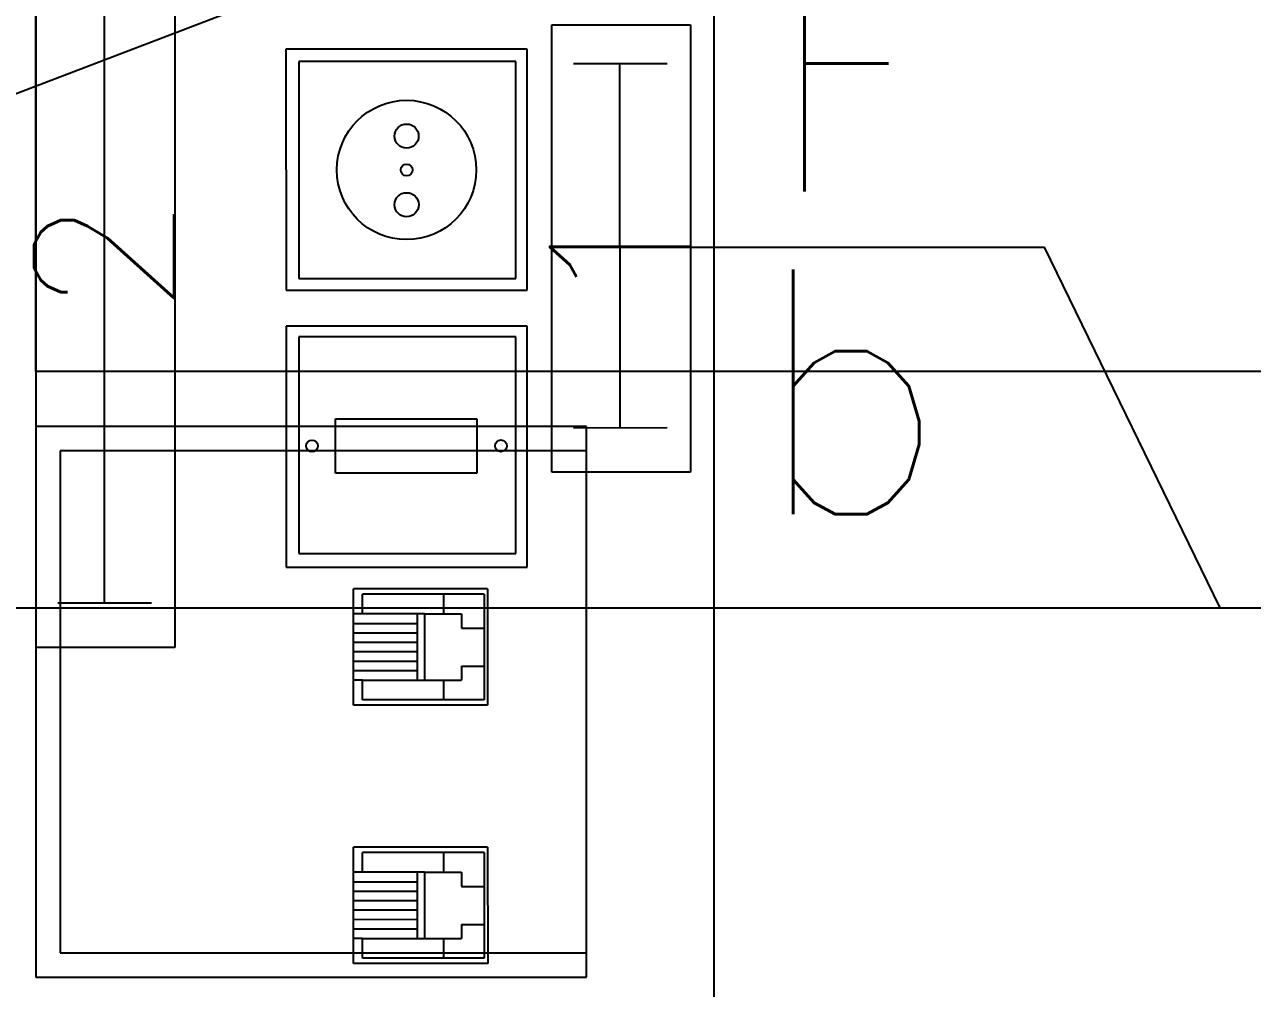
# Model space of a CAD drawing. Header units: inches. Extents: x 567429 to 582707, y 126347 to 133675.
# Drawn here: x 577617.6 to 577717.9, y 131592 to 131670.7 of the extents above; entities that cross this region are included whole.
import ezdxf
from ezdxf.enums import TextEntityAlignment as Align

# ---------------------------------------------------------------- set-up
doc = ezdxf.new("R2010")
doc.units = ezdxf.units.IN
doc.header["$MEASUREMENT"] = 0
for name, color, linetype in [('BORD', 3, 'Continuous'), ('FIRE', 3, 'Continuous'), ('FIRE WIRE', 4, 'Continuous'), ('mobl', 11, 'Continuous'), ('SOUND WIRE', 4, 'Continuous')]:
    doc.layers.add(name, color=color, linetype=linetype)
doc.styles.add('ROMANS', font='romans.shx')

# ---------------------------------------------------------------- blocks, each defined once
blk = doc.blocks.new('BOARD2')
at = {"layer": 'BORD'}
for p, q in [((50.1, -15.16), (50.1, -3.2)), ((50.1, -3.2), (127.25, -3.2)), ((53.93, -5.07), (53.93, -13.15)), ((127.25, -15.16), (50.1, -15.16)), ((57.02, -24.74), (57.02, -45.53)), ((77.81, -24.74), (57.02, -24.74)), ((77.81, -45.53), (77.81, -24.74)), ((80.91, -24.74), (80.91, -45.53)), ((101.7, -24.74), (80.91, -24.74)), ((101.7, -45.53), (101.7, -24.74)), ((58.18, -25.85), (58.18, -44.56)), ((76.89, -25.85), (58.18, -25.85)), ((76.89, -44.56), (76.89, -25.85)), ((81.92, -25.85), (81.92, -44.56)), ((100.63, -25.85), (81.92, -25.85)), ((100.63, -44.56), (100.63, -25.85)), ((22.82, -30.56), (32.85, -30.56)), ((22.82, -42.12), (22.82, -30.56)), ((24.99, -31.33), (24.99, -30.56)), ((30.7, -31.33), (30.7, -30.56)), ((32.85, -42.12), (32.85, -30.56)), ((45.1, -30.56), (55.13, -30.56)), ((45.1, -42.12), (45.1, -30.56)), ((47.27, -31.33), (47.27, -30.56)), ((52.98, -31.33), (52.98, -30.56)), ((55.13, -42.12), (55.13, -30.56)), ((23.28, -41.82), (23.28, -31.33)), ((23.28, -31.33), (24.99, -31.33)), ((24.99, -31.33), (24.99, -39.86)), ((30.7, -31.33), (32.39, -31.33)), ((30.7, -36.67), (30.7, -31.33)), ((32.39, -41.82), (32.39, -31.33)), ((45.56, -41.82), (45.56, -31.33)), ((45.56, -31.33), (47.27, -31.33)), ((47.27, -31.33), (47.27, -39.86)), ((52.98, -31.33), (54.67, -31.33)), ((52.98, -36.67), (52.98, -31.33)), ((54.67, -41.82), (54.67, -31.33)), ((24.99, -36.06), (30.7, -36.06)), ((30.7, -36.67), (24.99, -36.67)), ((30.7, -36.67), (30.7, -39.86)), ((47.27, -36.06), (52.98, -36.06)), ((52.98, -36.67), (47.27, -36.67)), ((52.98, -36.67), (52.98, -39.86)), ((24.99, -38.32), (23.28, -38.32)), ((32.39, -38.32), (30.7, -38.32)), ((47.27, -38.32), (45.56, -38.32)), ((54.67, -38.32), (52.98, -38.32)), ((26.2, -39.86), (24.99, -39.86)), ((26.2, -39.86), (26.2, -41.82)), ((30.7, -39.86), (29.47, -39.86)), ((29.47, -39.86), (29.47, -41.82)), ((48.48, -39.86), (47.27, -39.86)), ((48.48, -39.86), (48.48, -41.82)), ((52.98, -39.86), (51.75, -39.86)), ((32.85, -42.12), (22.82, -42.12)), ((32.39, -41.82), (23.28, -41.82)), ((55.13, -42.12), (45.1, -42.12)), ((54.67, -41.82), (45.56, -41.82)), ((58.18, -44.56), (76.89, -44.56)), ((81.92, -44.56), (100.63, -44.56)), ((57.02, -45.53), (77.81, -45.53)), ((80.91, -45.53), (101.7, -45.53)), ((65.21, -59.62), (65.21, -47.66)), ((65.21, -47.66), (103.79, -47.66)), ((103.79, -47.66), (103.79, -59.62)), ((69.04, -49.53), (69.04, -57.61)), ((100.46, -49.53), (100.46, -57.61)), ((103.79, -59.62), (65.21, -59.62))]:
    blk.add_line(p, q, dxfattribs=at)
at = {"layer": 'BORD', "color": 3}
for p, q in [((53.93, -9.08), (122.17, -9.08)), ((69.04, -53.54), (100.46, -53.54))]:
    blk.add_line(p, q, dxfattribs=at)
at = {"layer": 'BORD', "color": 30}
for p, q in [((65.11, -41.19), (65.11, -29.01)), ((65.11, -29.01), (69.81, -29.01)), ((69.81, -29.01), (69.81, -41.19)), ((25.8, -36.06), (25.8, -30.56)), ((26.61, -36.06), (26.61, -30.56)), ((27.42, -36.06), (27.42, -30.56)), ((28.23, -36.06), (28.23, -30.56)), ((29.04, -36.06), (29.04, -30.56)), ((29.85, -36.06), (29.85, -30.56)), ((48.08, -36.06), (48.08, -30.56)), ((48.89, -36.06), (48.89, -30.56)), ((49.7, -36.06), (49.7, -30.56)), ((50.51, -36.06), (50.51, -30.56)), ((51.32, -36.06), (51.32, -30.56)), ((52.13, -36.06), (52.13, -30.56)), ((69.81, -41.19), (65.11, -41.19))]:
    blk.add_line(p, q, dxfattribs=at)
at = {"layer": 'BORD', "ltscale": 200}
blk.add_line((51.75, -39.86), (51.75, -41.82), dxfattribs=at)
at = {"layer": 'BORD', "color": 4}
blk.add_line((163.07, -61.63), (-163.07, -61.63), dxfattribs=at)
at = {"layer": 'BORD', "color": 30}
for centre, radius in [((67.47, -26.98), 0.509), ((91.27, -35.14), 6.01), ((91.27, -35.14), 0.509), ((67.47, -43.27), 0.509)]:
    blk.add_circle(centre, radius, dxfattribs=at)
at = {"layer": 'BORD', "color": 2}
for centre in [(88.27, -35.14), (94.19, -35.14)]:
    blk.add_circle(centre, 1.04, dxfattribs=at)
at = {"layer": 'BORD', "color": 2, "style": 'ROMANS'}
for s, p in [('2', (78.67, -15.1)), ('1', (78.96, -59.56))]:
    blk.add_text(s, height=12.06, dxfattribs=at).set_placement(p)

msp = doc.modelspace()

# ---------------------------------------------------------------- linework, layer by layer
at = {"layer": 'FIRE', "color": 30}
for p in [(577667.32, 131652.52), (577715.24, 131623.06)]:
    msp.add_line(p, (577700.89, 131652.52), dxfattribs=at)
at = {"layer": 'FIRE WIRE'}
msp.add_line((577463.28, 131623.06), (577967.2, 131623.06), dxfattribs=at)
at = {"layer": 'mobl', "color": 15}
for p, q in [((577618.49, 131642.38), (577618.49, 131732.38)), ((577818.49, 131642.38), (577618.49, 131642.38)), ((577663.49, 131637.88), (577618.49, 131637.88)), ((577618.49, 131637.88), (577618.49, 131592.88)), ((577663.49, 131592.88), (577663.49, 131637.88)), ((577663.49, 131635.88), (577620.49, 131635.88)), ((577620.49, 131635.88), (577620.49, 131594.88)), ((577620.49, 131594.88), (577663.49, 131594.88)), ((577618.49, 131592.88), (577663.49, 131592.88))]:
    msp.add_line(p, q, dxfattribs=at)
at = {"layer": 'SOUND WIRE'}
msp.add_line((577601.25, 131659.09, 0), (577959.86, 131796.66), dxfattribs=at)

# ---------------------------------------------------------------- block references
at = {"layer": 'BORD', "ltscale": 5, "xscale": 0.947301618010808, "yscale": 0.947301618010808, "zscale": 0.947301618010808, "rotation": 90.0091431634973}
msp.add_blockref('BOARD2', (577615.51, 131572.37), dxfattribs=at)

# ---------------------------------------------------------------- texts
at = {"layer": 'FIRE', "color": 2, "style": 'ROMANS'}
for s, p in [('F', (577685.58, 131667.07)), ('b', (577685.08, 131640.7))]:
    msp.add_text(s, height=20, dxfattribs=at).set_placement(p, align=Align.MIDDLE)

doc.saveas('drawing.dxf')
